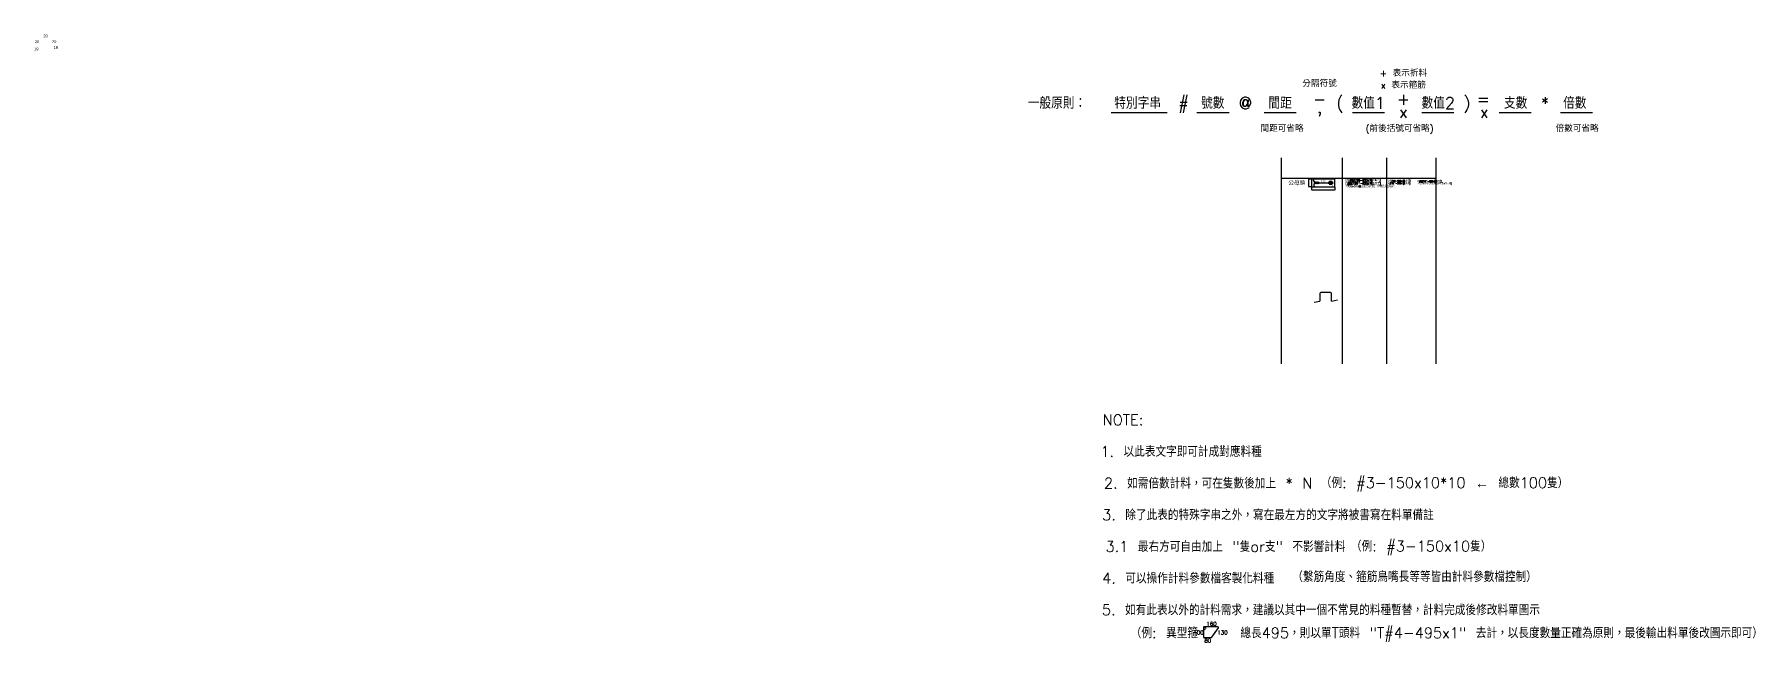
# Model space of a CAD drawing. Header units: millimetres. Extents: x 5 to 9713, y -3338 to 92.
import ezdxf
from ezdxf.enums import TextEntityAlignment as Align

# ---------------------------------------------------------------- set-up
doc = ezdxf.new("R2010")
doc.units = ezdxf.units.MM
for name, color, linetype in [('-取料', 31, 'Continuous'), ('1', 1, 'Continuous'), ('備註', 3, 'Continuous')]:
    doc.layers.add(name, color=color, linetype=linetype)
doc.styles.get("Standard").update_dxf_attribs({"font": 'arial.ttf'})
doc.styles.add('txt', font='txt.shx', dxfattribs={"height": 0.2, "bigfont": 'chineset.shx'})
doc.dimstyles.new('ISO-25', dxfattribs={"dimtxt": 2.5, "dimasz": 2.5, "dimexe": 1.25, "dimexo": 0.625, "dimtad": 1, "dimtxsty": 'Standard', "dimcen": 2.5, "dimadec": 0, "dimazin": 0, "dimtfac": 1, "dimtmove": 0, "dimatfit": 3, "dimfxl": 1, "dimarcsym": 0})

# ---------------------------------------------------------------- blocks, each defined once
blk = doc.blocks.new('draw_coupler_male_female')
at = {"color": 2, "lineweight": 50}
for p, q in [((-0.6, 14), (-6.2, 1.8)), ((-6.2, 14), (-6.2, 1.8)), ((-0.6, 14), (-0.6, 1.8)), ((5, 14), (-0.6, 1.8)), ((5, 14), (5, 1.8)), ((10.7, 14), (5, 1.8)), ((10.7, 14), (10.7, 1.8)), ((72.7, 14), (72.7, 1.8)), ((89.6, 14), (72.7, 14)), ((89.6, 1.8), (72.7, 1.8)), ((89.6, 14), (89.6, 1.8))]:
    blk.add_line(p, q, dxfattribs=at)
at = {"color": 1, "lineweight": 30}
blk.add_line((-6.2, 7.9), (72.7, 7.9), dxfattribs=at)
at = {"color": 2}
blk.add_attdef('B', (-26.7, 18), '', height=10, dxfattribs=at)
blk.add_attdef('A', text='', height=12, dxfattribs=at).set_placement((38.5, 7.9), align=Align.CENTER)
blk.add_attdef('C', text='', height=10, dxfattribs=at).set_placement((104, -15.4), align=Align.RIGHT)
blk = doc.blocks.new('draw_rebar_horse_double_legged')
at = {"color": 1, "lineweight": 30}
for p, q in [((2.1, 19.8), (35.1, 25.4)), ((35.1, 67.7), (35.1, 25.4)), ((95.8, 73), (40.4, 73)), ((101.1, 25.4), (101.1, 67.7)), ((101.1, 25.4), (134.1, 32.1))]:
    blk.add_line(p, q, dxfattribs=at)
for centre, start, end in [((40.4, 67.7), 90, 180), ((95.8, 67.7), 0, 90)]:
    blk.add_arc(centre, 5.28, start, end, dxfattribs=at)
at = {"color": 2}
for tag, p in [('A', (15.7, 2.1)), ('C', (68.1, 76)), ('E', (125.9, 10.4))]:
    blk.add_attdef(tag, text='', height=15.9, dxfattribs=at).set_placement(p, align=Align.CENTER)
blk.add_attdef('B', text='', height=15.9, dxfattribs=at).set_placement((32.2, 43), align=Align.RIGHT)
blk.add_attdef('D', (104.1, 43), '', height=15.9, dxfattribs=at)
blk = doc.blocks.new('*D42')
at = {"color": 0, "lineweight": -2, "transparency": 16777216}
for p, q in [((7208.1, -724.7), (7191.5, -724.7)), ((7208.1, -768.5), (7191.5, -768.5)), ((7192.8, -766), (7192.8, -727.2))]:
    blk.add_line(p, q, dxfattribs=at)
at = {"color": 0, "transparency": 16777216}
for points in [[(7193.2, -727.2), (7192.4, -727.2), (7192.8, -724.7)], [(7192.4, -766), (7193.2, -766), (7192.8, -768.5)]]:
    blk.add_solid(points, dxfattribs=at)
at = {"layer": 'Defpoints', "color": 0, "transparency": 16777216}
for p in [(7192.8, -724.7), (7208.8, -724.7), (7208.8, -768.5)]:
    blk.add_point(p, dxfattribs=at)
at = {"color": 0, "transparency": 16777216, "insert": (7190.6, -746.6), "char_height": 2.5, "attachment_point": 5, "rotation": 90}
blk.add_mtext('43,75', dxfattribs=at)
blk = doc.blocks.new('*D44')
at = {"color": 0, "lineweight": -2, "transparency": 16777216}
for p, q in [((7228.8, -751), (7220.8, -751)), ((7228.8, -768.5), (7220.8, -768.5)), ((7222.1, -753.5), (7222.1, -766))]:
    blk.add_line(p, q, dxfattribs=at)
at = {"color": 0, "transparency": 16777216}
for points in [[(7221.6, -753.5), (7222.5, -753.5), (7222.1, -751)], [(7221.6, -766), (7222.5, -766), (7222.1, -768.5)]]:
    blk.add_solid(points, dxfattribs=at)
at = {"layer": 'Defpoints', "color": 0, "transparency": 16777216}
for p in [(7222.1, -768.5), (7229.4, -751), (7229.4, -768.5)]:
    blk.add_point(p, dxfattribs=at)
at = {"color": 0, "transparency": 16777216, "insert": (7219.9, -759.7), "char_height": 2.5, "attachment_point": 5, "rotation": 90}
blk.add_mtext('17,47', dxfattribs=at)
blk = doc.blocks.new('*D45')
at = {"color": 0, "lineweight": -2, "transparency": 16777216}
for p, q in [((7228.8, -724.7), (7220, -724.7)), ((7228.8, -738.8), (7220, -738.8)), ((7221.3, -736.3), (7221.3, -727.2))]:
    blk.add_line(p, q, dxfattribs=at)
at = {"color": 0, "transparency": 16777216}
for points in [[(7220.9, -727.2), (7221.7, -727.2), (7221.3, -724.7)], [(7220.9, -736.3), (7221.7, -736.3), (7221.3, -738.8)]]:
    blk.add_solid(points, dxfattribs=at)
at = {"layer": 'Defpoints', "color": 0, "transparency": 16777216}
for p in [(7221.3, -724.7), (7229.4, -724.7), (7229.4, -738.8)]:
    blk.add_point(p, dxfattribs=at)
at = {"color": 0, "transparency": 16777216, "insert": (7219.1, -731.8), "char_height": 2.5, "attachment_point": 5, "rotation": 90}
blk.add_mtext('14,12', dxfattribs=at)
blk = doc.blocks.new('*D47')
at = {"color": 0, "lineweight": -2, "transparency": 16777216}
for p, q in [((7208.8, -769.1), (7208.8, -785.8)), ((7340, -769.1), (7340, -785.8)), ((7211.3, -784.6), (7337.5, -784.6))]:
    blk.add_line(p, q, dxfattribs=at)
at = {"color": 0, "transparency": 16777216}
for points in [[(7211.3, -784.1), (7211.3, -785), (7208.8, -784.6)], [(7337.5, -784.1), (7337.5, -785), (7340, -784.6)]]:
    blk.add_solid(points, dxfattribs=at)
at = {"layer": 'Defpoints', "color": 0, "transparency": 16777216}
for p in [(7208.8, -768.5), (7340, -768.5), (7340, -784.6)]:
    blk.add_point(p, dxfattribs=at)
at = {"color": 0, "transparency": 16777216, "insert": (7274.4, -782.4), "char_height": 2.5, "attachment_point": 5}
blk.add_mtext('131,25', dxfattribs=at)

msp = doc.modelspace()

# ---------------------------------------------------------------- linework, layer by layer
for p, q in [((7036.768, -604.206), (7036.768, -1766.203)), ((7380.768, -604.206), (7380.768, -1766.203)), ((7631.894, -604.206), (7631.894, -1766.203)), ((7910.013, -604.206), (7910.013, -1766.203)), ((7036.768, -718.206), (7910.013, -718.206))]:
    msp.add_line(p, q)
msp.add_lwpolyline([(7208.768, -724.709), (7208.768, -768.459), (7340.018, -768.459), (7340.018, -724.709), (7208.768, -724.709)])
at = {"layer": '1', "color": 1, "lineweight": 30, "flags": 128}
for points in [[(6680.752, -3249.842), (6602.948, -3249.842, 0.66817864), (6599.766, -3257.524), (6607.721, -3265.479)], [(6614.085, -3259.115), (6606.13, -3251.16, 0.66817864), (6598.448, -3254.342), (6598.448, -3305.942, 0.41421356), (6602.948, -3310.442), (6642.248, -3310.442)], [(6642.248, -3310.442, 0.24521135), (6646.624, -3307.699), (6683.66, -3255.621)]]:
    msp.add_lwpolyline(points, format="xyb", dxfattribs=at)
at = {"layer": '1', "color": 1, "lineweight": 30}
msp.add_arc((6680.752, -3253.471), 3.628, 323.5208633, 90, dxfattribs=at)

# ---------------------------------------------------------------- block references
ref = msp.add_blockref('draw_rebar_horse_double_legged', (7220.558, -1437.489))
ref.add_attrib('A', '19', dxfattribs={"color": 2, "height": 15.8846}).set_placement((15.286, 1.803), align=Align.CENTER)
ref.add_attrib('B', '20', dxfattribs={"color": 2, "height": 15.8846}).set_placement((31.738, 42.734), align=Align.RIGHT)
ref.add_attrib('C', '20', dxfattribs={"color": 2, "height": 15.8846}).set_placement((67.684, 75.719), align=Align.CENTER)
ref.add_attrib('D', '20', (103.63, 42.699), dxfattribs={"color": 2, "height": 15.8846})
ref.add_attrib('E', '19', dxfattribs={"color": 2, "height": 15.8846}).set_placement((125.483, 10.079), align=Align.CENTER)
at = {"layer": '1'}
msp.add_blockref('draw_coupler_male_female', (7235.655, -752.809), dxfattribs=at).add_auto_attribs({'A': '650', 'B': '10', 'C': '12'})

# ---------------------------------------------------------------- texts
at = {"layer": '-取料', "style": 'txt', "width": 0.75}
for s, height, p in [('公母#8#7#6-650x10', 12.96768, (7397.242, -730.907)), ('公#8#7#6母-650x10', 12.96768, (7397.242, -747.453)), ('公母#10-500x10', 10, (7639.191, -734.559)), ('公#10母-500x10', 10, (7639.191, -747.318)), ('公#8#10母-600x10', 10, (7804.515, -736.442))]:
    msp.add_text(s, height=height, dxfattribs=at).set_placement(p, align=Align.MIDDLE_LEFT)
at = {"layer": '1', "color": 3, "style": 'txt'}
for s, height, p in [('分隔符號', 36, (7253.919, -185.971)), ('+ 表示折料', 36, (7727.29, -127.072)), ('x 表示箍筋', 36, (7727.29, -194.697)), ('間距可省略', 36, (7042.32, -439.017)), ('(前後括號可省略)', 36, (7705.475, -439.017)), ('倍數可省略', 36, (8706.753, -439.017)), ('（例: #3-150x10*10 ← 總數100隻）', 60, (7959.025, -2436.63)), ('（例: #3-150x10隻）', 60, (7827.036, -2794.465)), ('（繫筋角度、箍筋鳥嘴長等等皆由計料參數檔控制）', 60, (7789.853, -2966.481)), ('（例: 異型箍    總長495，則以單T頭料 "T#4-495x1" 去計，以長度數量正確為原則，最後輸出料單後改圖示即可）', 60, (7971.978, -3283.408))]:
    msp.add_text(s, height=height, dxfattribs=at).set_placement(p, align=Align.MIDDLE_CENTER)
at = {"layer": '1', "color": 7, "style": 'txt'}
for s, p in [('一般原則：', (5772.485, -294.694)), ('特別字串', (6227.86, -294.694)), ('號數', (6651.385, -294.694)), ('間距', (7031.391, -294.694)), ('(', (7368.4, -294.694)), ('數值1', (7528.757, -294.694)), ('數值2', (7923.597, -294.694)), (')', (8084.958, -294.694)), ('支數', (8359.884, -294.694)), ('倍數', (8693.643, -294.694))]:
    msp.add_text(s, height=66, dxfattribs=at).set_placement(p, align=Align.MIDDLE_CENTER)
at = {"layer": '1', "color": 1, "lineweight": 30, "style": 'txt'}
for s, p in [('#', (6486.032, -294.694)), ('@', (6835.607, -294.694)), ('-', (7253.919, -272.879)), ('+', (7726.853, -272.879)), ('=', (8178.323, -272.879)), ('*', (8526.218, -294.694)), (',', (7253.919, -318.689)), ('x', (7726.853, -344.867)), ('x', (8182.773, -344.867))]:
    msp.add_text(s, height=66, dxfattribs=at).set_placement(p, align=Align.MIDDLE_CENTER)
at = {"layer": '1', "color": 251, "style": 'txt'}
for s, p in [('_______', (6236.062, -309.964)), ('____', (6652.716, -309.964)), ('____', (7032.285, -309.964)), ('____', (7529.652, -309.964)), ('____', (7920.914, -309.964)), ('____', (8357.201, -309.964)), ('____', (8703.438, -309.964))]:
    msp.add_text(s, height=66, dxfattribs=at).set_placement(p, align=Align.MIDDLE_CENTER)
at = {"layer": '1', "color": 2}
msp.add_text('公母頭', height=22.5, dxfattribs=at).set_placement((7124.822, -744.654), align=Align.MIDDLE_CENTER)
at = {"layer": '1', "color": 2, "style": 'txt'}
for s, p in [('NOTE:', (6145.384, -2082.121)), ('1. 以此表文字即可計成對應料種', (6472.884, -2260.715)), ('2. 如需倍數計料，可在隻數後加上 * N', (6625.384, -2439.31)), ('3. 除了此表的特殊字串之外，寫在最左方的文字將被書寫在料單備註', (6962.884, -2617.904)), ('3.1 最右方可自由加上 "隻or支" 不影響計料', (6723.61, -2796.499)), ('4. 可以操作計料參數檔客製化料種', (6512.884, -2975.093)), ('5. 如有此表以外的計料需求，建議以其中一個不常見的料種暫替，計料完成後修改料單圖示', (7261.634, -3153.688))]:
    msp.add_text(s, height=60, dxfattribs=at).set_placement(p, align=Align.MIDDLE_CENTER)
at = {"layer": '1', "color": 2, "lineweight": 30, "style": 'txt'}
for s, p in [('100', (6542.03, -3281.59)), ('160', (6615.683, -3232.553)), ('130', (6677.195, -3281.59)), ('80', (6603.938, -3326.916))]:
    msp.add_text(s, height=22.5, dxfattribs=at).set_placement(p, align=Align.MIDDLE_LEFT)
at = {"layer": '備註', "lineweight": 25, "style": 'txt', "width": 0.75}
for s, height, p in [('※雙邊續接器&主筋號數指定（中間號為主筋號）', 12.96768, (7397.482, -763.957)), ('(主筋串)', 12.9677, (7545.8, -728.231)), ('(主筋串)', 12.9677, (7546.38, -749.096)), ('(主筋串)', 10, (7724.85, -748.359)), ('(主筋串)', 10, (7725.074, -733.61)), ('※雙邊續接器號數指定(主筋號數為較大者)', 10, (7805.726, -748.996)), ('(主筋串)', 10, (7901.121, -736.09))]:
    msp.add_text(s, height=height, dxfattribs=at).set_placement(p, align=Align.MIDDLE_LEFT)

# ---------------------------------------------------------------- dimensions: what is measured, and where the dimension line sits
at = {"color": 1}
dim = msp.add_linear_dim(base=(7192.768, -724.709), p1=(7208.768, -768.459), p2=(7208.768, -724.709), angle=90, dimstyle='ISO-25', dxfattribs=at)
dim.commit()
dim.dimension.update_dxf_attribs({"geometry": '*D42', "text_midpoint": (7190.642, -746.584)})
dim = msp.add_linear_dim(base=(7340.018, -784.555), p1=(7208.768, -768.459), p2=(7340.018, -768.459), dimstyle='ISO-25', dxfattribs=at)
dim.commit()
dim.dimension.update_dxf_attribs({"geometry": '*D47', "text_midpoint": (7274.393, -782.427)})
for base, p1, p2, picture, middle in [((7221.2677, -724.7093), (7229.42, -738.8244), (7229.42, -724.7093), '*D45', (7219.1403, -731.7669)), ((7222.054, -768.459), (7229.42, -750.99), (7229.42, -768.459), '*D44', (7219.927, -759.724))]:
    dim = msp.add_linear_dim(base=base, p1=p1, p2=p2, angle=90, dimstyle='ISO-25')
    dim.commit()
    dim.dimension.update_dxf_attribs({"geometry": picture, "text_midpoint": middle})

doc.saveas('drawing.dxf')
